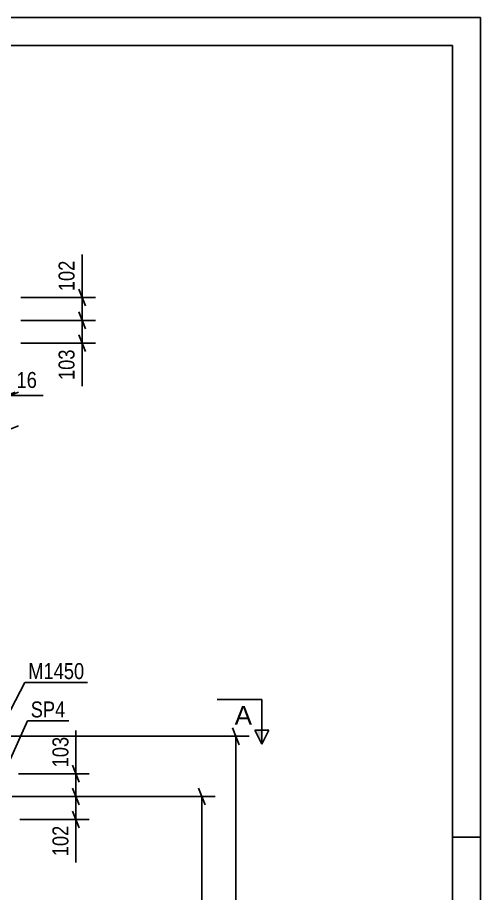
# Model space of a CAD drawing. Header units: millimetres. Extents: x 0 to 841, y 0 to 594.
# Drawn here: x 758 to 841, y 436.9 to 594 of the extents above; entities that cross this region are included whole.
import ezdxf

# ---------------------------------------------------------------- set-up
doc = ezdxf.new("R2010")
doc.units = ezdxf.units.MM
doc.styles.add('Arial', font='ARIAL.TTF', dxfattribs={"height": 0.2})
doc.styles.add('Arial Narrow', font='ARIALN.TTF', dxfattribs={"height": 0.2})

# ---------------------------------------------------------------- blocks, each defined once
blk = doc.blocks.new('Unknown-389786769-1133 - 25525')
at = {"color": 5, "linetype": 'Continuous'}
for p, q in [((841, 594), (0, 594)), ((841, 0), (841, 594)), ((836, 589), (5, 589)), ((836, 5), (836, 589)), ((841, 447), (836, 447))]:
    blk.add_line(p, q, dxfattribs=at)
blk = doc.blocks.new('StraightDimension-389786769-22694 - 2062')
at = {"color": 7, "linetype": 'Continuous'}
for p, q in [((756.02, 532.18), (756.02, 523.8)), ((756.66, 532.18), (756.66, 523.8)), ((754.52, 525.6), (757.52, 526.8)), ((758.16, 526.8), (755.16, 525.6)), ((756.02, 526.2), (756.66, 526.2))]:
    blk.add_line(p, q, dxfattribs=at)
at = {"color": 0}
blk.add_wipeout([(762.04, 526.95), (762.04, 531.15), (757.19, 531.15), (757.19, 526.95)], dxfattribs=at)
at = {"color": 7, "linetype": 'Continuous'}
blk.add_line((756.66, 526.2), (762.57, 526.2), dxfattribs=at)
blk.add_line((756.66, 526.2), (762.57, 526.2), dxfattribs=at)
at = {"color": 3, "style": 'Arial Narrow'}
blk.add_text('16', height=2.863, dxfattribs=at).set_placement((757.79, 527.55))
blk = doc.blocks.new('StraightDimension-389786769-28703 - 2062')
at = {"color": 7, "linetype": 'Continuous'}
for p, q in [((768.94, 545.28), (770.14, 542.28)), ((758.56, 543.78), (771.94, 543.78)), ((769.54, 539.68), (769.54, 543.78)), ((770.14, 538.18), (768.94, 541.18)), ((758.56, 539.68), (771.94, 539.68))]:
    blk.add_line(p, q, dxfattribs=at)
at = {"color": 0}
blk.add_wipeout([(768.79, 550.99), (764.59, 550.99), (764.59, 544.31), (768.79, 544.31)], dxfattribs=at)
at = {"color": 7, "linetype": 'Continuous'}
blk.add_line((769.54, 543.78), (769.54, 551.52), dxfattribs=at)
blk.add_line((769.54, 543.78), (769.54, 551.52), dxfattribs=at)
at = {"color": 3, "style": 'Arial Narrow'}
blk.add_text('102', height=2.863, rotation=90.0002, dxfattribs=at).set_placement((768.19, 544.91))
blk = doc.blocks.new('StraightDimension-389786769-28704 - 2062')
at = {"color": 7, "linetype": 'Continuous'}
for p, q in [((768.94, 541.18), (770.14, 538.18)), ((758.56, 539.68), (771.94, 539.68)), ((769.54, 535.58), (769.54, 539.68)), ((770.14, 534.08), (768.94, 537.08)), ((758.56, 535.58), (771.94, 535.58))]:
    blk.add_line(p, q, dxfattribs=at)
at = {"color": 0}
blk.add_wipeout([(768.79, 535.06), (764.59, 535.06), (764.59, 528.37), (768.79, 528.37)], dxfattribs=at)
at = {"color": 7, "linetype": 'Continuous'}
blk.add_line((769.54, 535.58), (769.54, 527.85), dxfattribs=at)
blk.add_line((769.54, 535.58), (769.54, 527.85), dxfattribs=at)
at = {"color": 3, "style": 'Arial Narrow'}
blk.add_text('103', height=2.863, rotation=90.0002, dxfattribs=at).set_placement((768.19, 528.97))
blk = doc.blocks.new('StraightDimension-389786769-29398 - 2062')
at = {"color": 7, "linetype": 'Continuous'}
blk.add_line((755.16, 519.58), (758.16, 520.78), dxfattribs=at)
blk = doc.blocks.new('StraightDimension-389786769-31020 - 2334')
at = {"color": 7, "linetype": 'Continuous'}
for p, q in [((767.84, 459.86), (769.04, 456.86)), ((758.11, 458.36), (770.84, 458.36)), ((768.44, 454.26), (768.44, 458.36)), ((769.04, 452.76), (767.84, 455.76)), ((758.11, 454.26), (770.84, 454.26))]:
    blk.add_line(p, q, dxfattribs=at)
at = {"color": 0}
blk.add_wipeout([(767.69, 465.57), (763.49, 465.57), (763.49, 458.89), (767.69, 458.89)], dxfattribs=at)
at = {"color": 7, "linetype": 'Continuous'}
blk.add_line((768.44, 458.36), (768.44, 466.1), dxfattribs=at)
blk.add_line((768.44, 458.36), (768.44, 466.1), dxfattribs=at)
at = {"color": 3, "style": 'Arial Narrow'}
blk.add_text('103', height=2.863, rotation=90.0002, dxfattribs=at).set_placement((767.09, 459.49))
blk = doc.blocks.new('StraightDimension-389786769-31021 - 2334')
at = {"color": 7, "linetype": 'Continuous'}
for p, q in [((767.84, 455.76), (769.04, 452.76)), ((758.11, 454.26), (770.84, 454.26)), ((768.44, 450.16), (768.44, 454.26)), ((769.04, 448.66), (767.84, 451.66)), ((758.35, 450.16), (770.84, 450.16))]:
    blk.add_line(p, q, dxfattribs=at)
at = {"color": 0}
blk.add_wipeout([(767.69, 449.64), (763.49, 449.64), (763.49, 442.95), (767.69, 442.95)], dxfattribs=at)
at = {"color": 7, "linetype": 'Continuous'}
blk.add_line((768.44, 450.16), (768.44, 442.43), dxfattribs=at)
blk.add_line((768.44, 450.16), (768.44, 442.43), dxfattribs=at)
at = {"color": 3, "style": 'Arial Narrow'}
blk.add_text('102', height=2.863, rotation=90.0002, dxfattribs=at).set_placement((767.09, 443.55))
blk = doc.blocks.new('StraightDimension-389786769-32680 - 2334')
at = {"color": 7, "linetype": 'Continuous'}
for p, q in [((797.7, 463.56), (796.5, 466.56)), ((755.1, 465.06), (799.5, 465.06)), ((797.1, 320.66), (797.1, 465.06)), ((796.5, 322.16), (797.7, 319.16)), ((668.95, 320.66), (799.5, 320.66))]:
    blk.add_line(p, q, dxfattribs=at)
at = {"color": 0}
blk.add_wipeout([(796.35, 397.12), (792.15, 397.12), (792.15, 388.61), (796.35, 388.61)], dxfattribs=at)
at = {"color": 3, "style": 'Arial Narrow'}
blk.add_text('3610', height=2.863, rotation=90.0002, dxfattribs=at).set_placement((795.75, 389.21))
blk = doc.blocks.new('StraightDimension-389786769-8928 - 2334')
at = {"color": 7, "linetype": 'Continuous'}
for p, q in [((791.61, 452.76), (790.41, 455.76)), ((757.02, 454.26), (793.41, 454.26)), ((791.01, 328.4), (791.01, 454.26)), ((790.41, 329.9), (791.61, 326.9)), ((776.08, 328.4), (793.41, 328.4))]:
    blk.add_line(p, q, dxfattribs=at)
at = {"color": 0}
blk.add_wipeout([(790.26, 395.59), (786.06, 395.59), (786.06, 387.08), (790.26, 387.08)], dxfattribs=at)
at = {"color": 3, "style": 'Arial Narrow'}
blk.add_text('3146', height=2.863, rotation=90.0002, dxfattribs=at).set_placement((789.66, 387.68))
blk = doc.blocks.new('StraightDimension-389786769-23532 - 2334')
at = {"color": 7, "linetype": 'Continuous'}
for p, q in [((756.02, 451.26), (756.02, 393.59)), ((774.44, 332.04), (774.44, 398.84)), ((757.52, 396.59), (754.52, 395.39)), ((756.02, 395.99), (774.44, 395.99)), ((772.94, 395.39), (775.94, 396.59))]:
    blk.add_line(p, q, dxfattribs=at)
at = {"color": 0}
blk.add_wipeout([(769.49, 396.74), (769.49, 400.94), (760.97, 400.94), (760.97, 396.74)], dxfattribs=at)
at = {"color": 3, "style": 'Arial Narrow'}
blk.add_text('1449', height=2.863, dxfattribs=at).set_placement((761.57, 397.34))
blk = doc.blocks.new('Mark-389786769-2493 - 2334')
at = {"color": 0}
blk.add_wipeout([(766.54, 468.45), (766.54, 471.45), (760.33, 471.45), (760.33, 468.45)], dxfattribs=at)
blk.add_wipeout([(766.54, 468.45), (766.54, 471.45), (760.33, 471.45), (760.33, 468.45)], dxfattribs=at)
at = {"color": 30, "linetype": 'Continuous'}
for p, q in [((756.4, 460.39), (759.73, 467.85)), ((759.73, 467.85), (767.14, 467.85))]:
    blk.add_line(p, q, dxfattribs=at)
at = {"color": 3, "style": 'Arial Narrow'}
blk.add_text('SP4', height=2.863, dxfattribs=at).set_placement((760.33, 468.45))
blk = doc.blocks.new('SectionMark-389786769-3496 - 2334')
at = {"linetype": 'Continuous'}
blk.add_hatch(color=6, dxfattribs=at).paths.add_polyline_path([(800.53, 466.16), (801.78, 466.16), (801.78, 463.66)])
at = {"color": 6, "linetype": 'Continuous'}
for p, q in [((801.78, 471.66), (793.78, 471.66)), ((801.78, 471.66), (801.78, 463.66)), ((800.53, 466.16), (803.03, 466.16)), ((801.78, 463.66), (800.53, 466.16)), ((803.03, 466.16), (801.78, 463.66))]:
    blk.add_line(p, q, dxfattribs=at)
at = {"color": 0, "linetype": 'Continuous'}
blk.add_wipeout([(800.03, 467.16), (800.03, 470.66), (796.91, 470.66), (796.91, 467.16)], dxfattribs=at)
at = {"color": 3, "linetype": 'Continuous', "style": 'Arial'}
blk.add_text('A', height=3.34, dxfattribs=at).set_placement((796.91, 467.16))
blk = doc.blocks.new('Mark-389786769-30783 - 2334')
at = {"color": 0}
blk.add_wipeout([(769.94, 475.33), (769.94, 478.33), (759.89, 478.33), (759.89, 475.33)], dxfattribs=at)
blk.add_wipeout([(769.94, 475.33), (769.94, 478.33), (759.89, 478.33), (759.89, 475.33)], dxfattribs=at)
at = {"color": 30, "linetype": 'Continuous'}
for p, q in [((752.84, 462.36), (759.29, 474.73)), ((759.29, 474.73), (770.54, 474.73))]:
    blk.add_line(p, q, dxfattribs=at)
at = {"color": 3, "style": 'Arial Narrow'}
blk.add_text('M1450', height=2.863, dxfattribs=at).set_placement((759.89, 475.33))

msp = doc.modelspace()

# ---------------------------------------------------------------- block references
msp.add_blockref('Unknown-389786769-1133 - 25525', (0, 0))

# ---------------------------------------------------------------- next in the draw order: block references
for name in ['StraightDimension-389786769-28703 - 2062', 'StraightDimension-389786769-22694 - 2062', 'StraightDimension-389786769-31020 - 2334']:
    msp.add_blockref(name, (0, 0))

# ---------------------------------------------------------------- next in the draw order: block references
for name in ['StraightDimension-389786769-28704 - 2062', 'StraightDimension-389786769-31021 - 2334']:
    msp.add_blockref(name, (0, 0))

# ---------------------------------------------------------------- next in the draw order: block references
for name in ['StraightDimension-389786769-29398 - 2062', 'StraightDimension-389786769-32680 - 2334']:
    msp.add_blockref(name, (0, 0))

# ---------------------------------------------------------------- next in the draw order: block references
for name in ['Mark-389786769-2493 - 2334', 'StraightDimension-389786769-8928 - 2334']:
    msp.add_blockref(name, (0, 0))

# ---------------------------------------------------------------- next in the draw order: block references
for name in ['SectionMark-389786769-3496 - 2334', 'StraightDimension-389786769-23532 - 2334']:
    msp.add_blockref(name, (0, 0))

# ---------------------------------------------------------------- next in the draw order: block references
msp.add_blockref('Mark-389786769-30783 - 2334', (0, 0))

doc.saveas('drawing.dxf')
